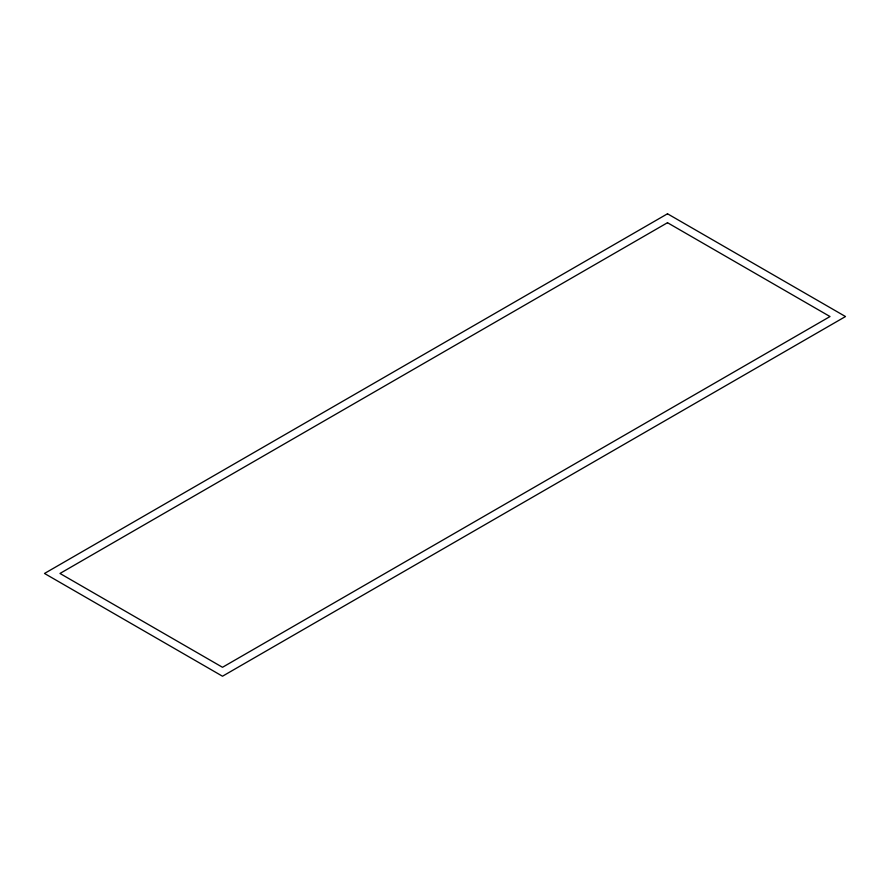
<?xml version="1.0" encoding="UTF-8"?>
<svg xmlns="http://www.w3.org/2000/svg" width="890" height="890" viewBox="0 0 890 890"><rect width="100%" height="100%" fill="white"/><g stroke="black" fill="none" stroke-linecap="round" stroke-linejoin="round"><path stroke-width="1.33" d="M667.5 213.778L44.5 573.46L222.5 676.222L845.5 316.54L667.5 213.778M667.5 222.711L59.986 573.46L222.5 667.289L830.014 316.54L667.5 222.711"/></g></svg>
